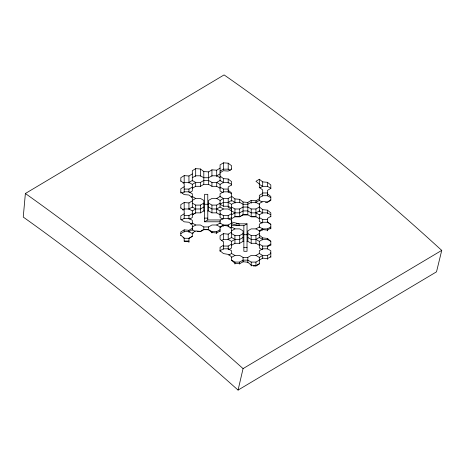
<?xml version="1.0" encoding="UTF-8"?>
<svg xmlns="http://www.w3.org/2000/svg" width="465" height="465" viewBox="0 0 465 465"><rect width="100%" height="100%" fill="white"/><g stroke="black" fill="none" stroke-linecap="round" stroke-linejoin="round"><path stroke-width="0.7" d="M25.377 193.504L23.25 217.074C98.231 270.427 169.382 328.895 238.068 390.089L436.507 271.833L441.75 250.373L439.535 248.42C371.378 186.18 299.89 127.631 224.089 74.912L25.377 193.504C101.376 247.467 173.526 306.592 243.067 368.611L238.068 390.089M270.816 188.348L267.451 190.418L267.451 195.928M270.816 188.54L270.816 184.983L267.451 182.315L262.69 181.891L259.319 179.24L255.953 181.309L259.319 183.96M259.319 198.776L255.953 200.839L251.193 200.392L247.828 202.449L243.061 202.008L239.696 199.328L234.935 198.904L231.564 196.247M262.69 193.341L259.319 195.405L259.319 200.874M270.816 199.88L267.451 201.944L262.69 201.484L259.319 203.548L259.319 211.778M270.816 216.324L267.451 218.387L267.451 222.253L270.816 224.2L270.816 228.89M231.564 169.347L231.564 165.743L228.199 163.18L223.438 162.831L220.067 164.883L220.067 181.042M192.312 181.071L192.312 170.696L195.684 168.65L200.444 168.998L203.81 171.544L208.576 171.899L211.941 169.847L216.702 170.202L220.067 168.15M220.067 172.771L223.438 170.713L228.199 171.079L231.564 169.022M231.564 184.919L228.199 186.977L228.199 192.423M192.312 228.257L188.947 230.315L184.187 229.873L180.815 231.93L180.815 235.65M188.947 238.417L192.312 236.359L192.312 233L195.684 230.942L200.444 231.396L203.81 229.344L208.576 229.797L211.941 232.517L216.702 232.988L220.067 230.931M220.067 227.548L223.438 225.496L228.199 225.967L231.564 228.704L231.564 237.801M231.564 232.099L228.199 234.157L223.438 233.668L220.067 235.726L220.067 239.126L223.299 241.771M223.438 245.299L220.067 247.357L220.067 251.327M259.319 231.64L262.69 229.582L267.451 230.111L270.816 228.048M267.451 246.805L270.816 244.747M259.319 260.162L262.69 258.104L267.451 258.68L270.816 256.622M259.319 263.643L255.953 265.701L251.193 265.126L247.828 262.266L243.061 261.708L239.696 263.765L234.935 263.207L231.564 260.371L231.564 256.918L228.617 254.454L223.438 253.576L220.067 250.78M180.815 181.274L180.815 177.682L184.187 175.636L188.947 175.991L192.312 173.939M184.187 186.738L180.815 188.784L180.815 193.033M192.312 200.892L188.947 202.938L184.187 202.548L180.815 204.6L180.815 208.198M184.187 213.813L180.815 215.865L180.815 219.37M243.067 368.611L441.75 250.373M183.065 183.076L184.187 182.431L188.947 182.431L192.312 180.484L195.684 182.431L200.444 182.431L203.81 180.484L208.576 180.484L211.941 182.431L216.702 182.431L220.067 184.373L223.438 182.431L228.199 182.431L231.564 184.373M192.312 177.735L195.684 175.793L200.444 175.793L203.81 177.735L208.576 177.735L211.941 175.793L216.702 175.793L220.067 177.735M188.947 182.431L192.312 184.373L195.684 182.431L195.684 186.32L192.312 188.261M181.937 193.115L184.187 191.818L188.947 191.818L192.312 193.76L192.312 197.003M184.187 189.069L188.947 189.069L192.312 187.122M220.067 171.097L223.438 169.155L228.199 169.155L230.442 170.452M216.702 175.793L220.067 173.846M189.511 192.632L192.312 190.999L192.312 184.373M195.684 186.302L200.444 186.32L203.81 184.361M191.191 197.16L192.312 196.509L195.684 198.456L200.444 198.456L203.81 200.398L203.81 210.924L200.444 212.865L195.684 212.854L192.312 214.801M192.312 200.398L195.684 198.456M182.501 209.953L184.187 208.983L188.947 208.983L192.312 207.035L195.684 208.983L200.444 208.983L203.81 207.035M192.312 203.147L195.684 205.094L200.444 205.094L203.81 203.147M188.947 208.983L192.312 210.924L195.684 208.983M220.067 214.813L216.702 212.854L211.941 212.865L208.576 210.912L208.576 200.398L211.941 198.456L216.702 198.456L220.067 196.509L223.438 198.456L228.199 198.456L231.564 196.509M181.379 219.986L184.187 218.37L188.947 218.37L192.312 220.311L192.312 223.549M184.187 215.615L188.947 215.615L192.312 213.673M192.312 214.813L195.684 212.865L195.684 205.094M216.702 198.456L220.067 200.398L223.438 198.456L223.438 206.233L228.199 206.233L231.564 208.175M189.511 219.184L192.312 217.55L192.312 210.924M208.576 203.147L211.941 205.094L216.702 205.094L220.067 203.147M190.633 224.031L192.312 223.061L195.684 225.002L200.444 225.002L203.81 226.949L208.576 226.949L211.941 225.002L216.702 225.002L220.067 226.949L223.438 225.002L228.199 225.002L231.564 223.061M208.576 207.035L211.941 208.983L216.702 208.983L220.067 207.035L223.438 208.983L228.199 208.983L234.935 212.865L239.696 212.865L243.061 210.924L247.828 210.924L251.193 212.865L255.953 212.865L259.319 214.813L262.69 212.865L267.451 212.865L270.816 214.813M223.438 206.233L220.067 204.286L223.438 202.345L228.199 202.345L231.564 200.398L234.935 202.345L239.696 202.345L243.061 204.286L247.828 204.286L251.193 202.345L255.953 202.345L259.319 204.286M180.815 233.587L184.187 231.64L188.947 231.64L192.312 233.587L193.434 232.936M192.312 226.949L195.684 225.002M216.702 208.983L220.067 210.924L223.438 208.983M228.199 202.345L231.564 204.286L234.935 202.345M259.883 187.936L262.69 186.32L267.451 186.32L270.816 188.261M207.779 219.951L207.779 194.318L204.606 194.318L204.606 221.782L207.779 219.951L220.503 219.951M188.947 231.64L192.312 229.698L195.12 231.32M183.065 237.632L184.187 238.278L188.947 238.278L192.312 236.336M220.067 229.698L216.702 231.64L211.941 231.64L208.576 229.698L203.81 229.698L200.444 231.64L197.044 231.64M220.067 213.673L223.438 215.615L228.199 215.615L231.564 213.673M231.564 207.035L234.935 208.983L239.696 208.983L243.061 207.035L247.828 207.035L251.193 208.983L255.953 208.983L259.319 207.035M259.319 197.648L262.69 195.707L267.451 195.707L270.816 197.648M231.564 214.813L234.935 212.865M216.702 225.002L220.067 223.061L223.438 225.002L223.438 226.298M255.953 202.345L259.319 200.398L262.126 202.019M228.763 219.184L231.564 217.562M231.564 218.701L234.935 216.742L239.696 216.742L243.061 214.813L247.828 214.813L247.828 202.449M234.935 208.983L234.935 216.754L239.696 216.754L243.061 214.801L247.828 214.801L251.193 216.754L255.953 216.754L259.319 218.701M229.884 227.92L231.564 226.949L234.935 228.89L239.696 228.89L243.061 230.838L243.061 241.364L239.696 243.305L234.935 243.305L231.564 245.253M255.953 212.865L259.319 210.924L262.69 212.865M231.564 230.838L234.935 228.89M243.858 225.67L247.031 223.839L247.031 251.303L243.858 251.303L243.858 225.67L231.605 225.67M221.195 240.713L223.438 239.417L228.199 239.417L231.564 241.364L234.935 239.417L239.696 239.417L243.061 237.476M228.199 239.417L231.564 237.476L234.935 239.417M231.564 233.587L234.935 235.528L239.696 235.528L243.061 233.587M259.319 245.253L255.953 243.294L251.193 243.305L247.828 241.352L247.828 230.838L251.193 228.89L255.953 228.89L259.319 226.949L262.69 228.89L267.451 228.89L270.816 226.949M220.067 250.751L223.438 248.804L228.199 248.804L231.564 250.751L231.564 253.501L234.935 255.442L239.696 255.442L243.061 257.389L247.828 257.389L251.193 255.442L255.953 255.442L259.319 257.389L262.69 255.442L267.451 255.442L270.816 253.501M223.438 246.055L228.199 246.055L231.564 244.113M255.953 228.89L259.319 230.838L262.69 228.89L262.69 230.187M228.763 249.618L231.564 247.984L231.564 241.364M247.828 233.587L251.193 235.528L255.953 235.528L259.319 233.587M228.763 255.116L231.564 253.501M247.828 237.476L251.193 239.417L255.953 239.417L259.319 237.476L262.69 239.417L267.451 239.417L270.816 241.364M231.564 257.389L234.935 255.442M255.953 239.417L259.319 241.364L262.69 239.417M231.564 260.138L234.935 262.08L239.696 262.08L243.061 260.138L247.828 260.138L251.193 262.08L255.953 262.08L259.319 260.138M259.319 244.113L262.69 246.055L267.451 246.055L270.816 244.113M255.953 255.442L259.319 253.501L262.69 255.442L262.69 258.685M253.233 265.968L255.953 265.968L259.319 264.027L259.319 257.389M203.81 171.544L203.81 184.373L208.576 184.361L211.941 186.32L216.702 186.32L220.067 188.261M220.067 187.122L223.438 189.069L228.199 189.069M262.69 192.958L267.451 192.958M265.41 202.345L267.451 202.345L270.816 200.398L270.816 196.492L267.451 193.783M203.81 204.275L208.576 204.275M203.81 210.912L204.606 210.912M207.779 210.912L208.576 210.912M204.606 218.12L207.779 218.12M259.319 217.562L262.69 219.503L267.451 219.503M204.606 221.782L220.201 221.782M267.451 222.253L262.69 222.253L259.319 224.2L259.319 227.437M231.605 223.839L232.285 223.839M236.371 223.839L247.031 223.839M243.061 234.715L247.828 234.715M184.187 241.027L188.947 241.027M243.061 241.352L243.858 241.352M247.031 241.352L247.828 241.352M243.858 247.642L247.031 247.642M220.067 176.043L223.438 178.63L228.199 179.008L231.564 181.612L231.564 185.134M188.947 241.783L184.187 241.323L184.187 237.964L180.815 235.273M259.319 206.931L262.69 209.663L267.451 210.145L270.816 212.906L270.816 216.876M259.319 235.081L262.69 237.9L267.451 238.44L270.816 241.277L270.816 245.41M231.268 221.898L239.097 223.839L239.097 225.67L231.268 223.729M259.319 184.373L262.69 186.32M223.438 182.431L220.067 180.484L216.702 182.431L216.702 186.32M231.564 193.76L228.199 191.818L223.438 191.818L220.067 193.76L220.067 197.003M222.875 192.632L220.067 190.999L220.067 184.373M262.126 223.072L259.319 221.439L259.319 214.813M231.564 209.314L228.199 207.367L228.199 198.456M231.564 220.311L228.199 218.37L223.438 218.37L220.067 220.311L220.067 223.549M222.875 219.184L220.067 217.55L220.067 210.924M262.126 249.618L259.319 247.984L259.319 241.364M180.815 180.931L184.187 183.477L184.187 192.429M180.815 192.051L184.187 194.626L188.947 195.004L192.312 197.596L192.312 207.303M180.815 207.89L184.187 210.506L184.187 218.748M228.199 190.284L231.564 192.917L231.564 201.275M180.815 219.178L184.187 221.822L188.947 222.247L192.312 224.915L192.312 230.326M259.319 187.308L262.69 189.982L262.69 196.149M267.451 221.811L270.816 224.607M270.398 252.78L270.816 253.14M270.816 257.389L270.816 250.751L267.451 248.804L262.69 248.804L259.319 250.751L259.319 253.501M267.451 182.315L267.451 186.587M267.451 210.145L267.451 213.644M267.451 228.89L267.451 230.838M267.451 238.44L267.451 239.83M267.451 246.055L267.451 248.973M267.451 255.442L267.451 259.331M262.69 181.891L262.69 186.791M262.69 209.663L262.69 213.098M262.69 219.503L262.69 222.747M262.69 237.9L262.69 239.928M262.69 246.055L262.69 249.298M259.319 179.24L259.319 187.593M259.319 230.838L259.319 237.871M255.953 200.839L255.953 202.914M255.953 208.983L255.953 216.754L251.193 216.742L251.193 208.983M255.953 235.528L255.953 243.305M255.953 262.08L255.953 265.968M251.193 200.392L251.193 203.257M251.193 235.528L251.193 243.305M251.193 262.08L251.193 265.968M247.828 257.389L247.828 262.731M243.061 202.008L243.061 214.813M243.061 257.389L243.061 262.08M239.696 199.328L239.696 202.827M239.696 208.983L239.696 216.754M239.696 235.528L239.696 243.305M239.696 262.08L239.696 264.027M234.935 198.904L234.935 203.217M234.935 235.528L234.935 243.305M234.935 262.08L234.935 264.027M231.564 204.286L231.564 227.437M228.199 163.18L228.199 169.638M228.199 179.008L228.199 183.227M228.199 215.615L228.199 218.858M228.199 225.002L228.199 226.949M228.199 234.157L228.199 239.789M228.199 246.055L228.199 249.298M223.438 162.831L223.438 169.888M223.438 178.63L223.438 182.931M223.438 189.069L223.438 192.307M223.438 215.615L223.438 218.858M223.438 233.668L223.438 239.864M223.438 241.887L223.438 249.333M220.067 200.398L220.067 207.035M220.067 226.949L220.067 231.64M216.702 170.202L216.702 176.543M216.702 205.094L216.702 212.865M216.702 231.64L216.702 233.587M211.941 169.847L211.941 176.293M211.941 182.431L211.941 186.32M211.941 205.094L211.941 212.865M211.941 231.64L211.941 232.936M208.576 171.899L208.576 184.373M208.576 226.949L208.576 229.698M203.81 226.949L203.81 229.698M200.444 168.998L200.444 176.206M200.444 182.431L200.444 186.32M200.444 205.094L200.444 212.865M195.684 168.65L195.684 176.45M188.947 175.991L188.947 183.082M188.947 189.069L188.947 192.307M188.947 202.938L188.947 209.314M188.947 215.615L188.947 218.858M188.947 230.315L188.947 232.477M188.947 238.278L188.947 242.323M184.187 175.636L184.187 182.844M184.187 202.548L184.187 209.785M184.187 229.873L184.187 231.994"/></g></svg>
